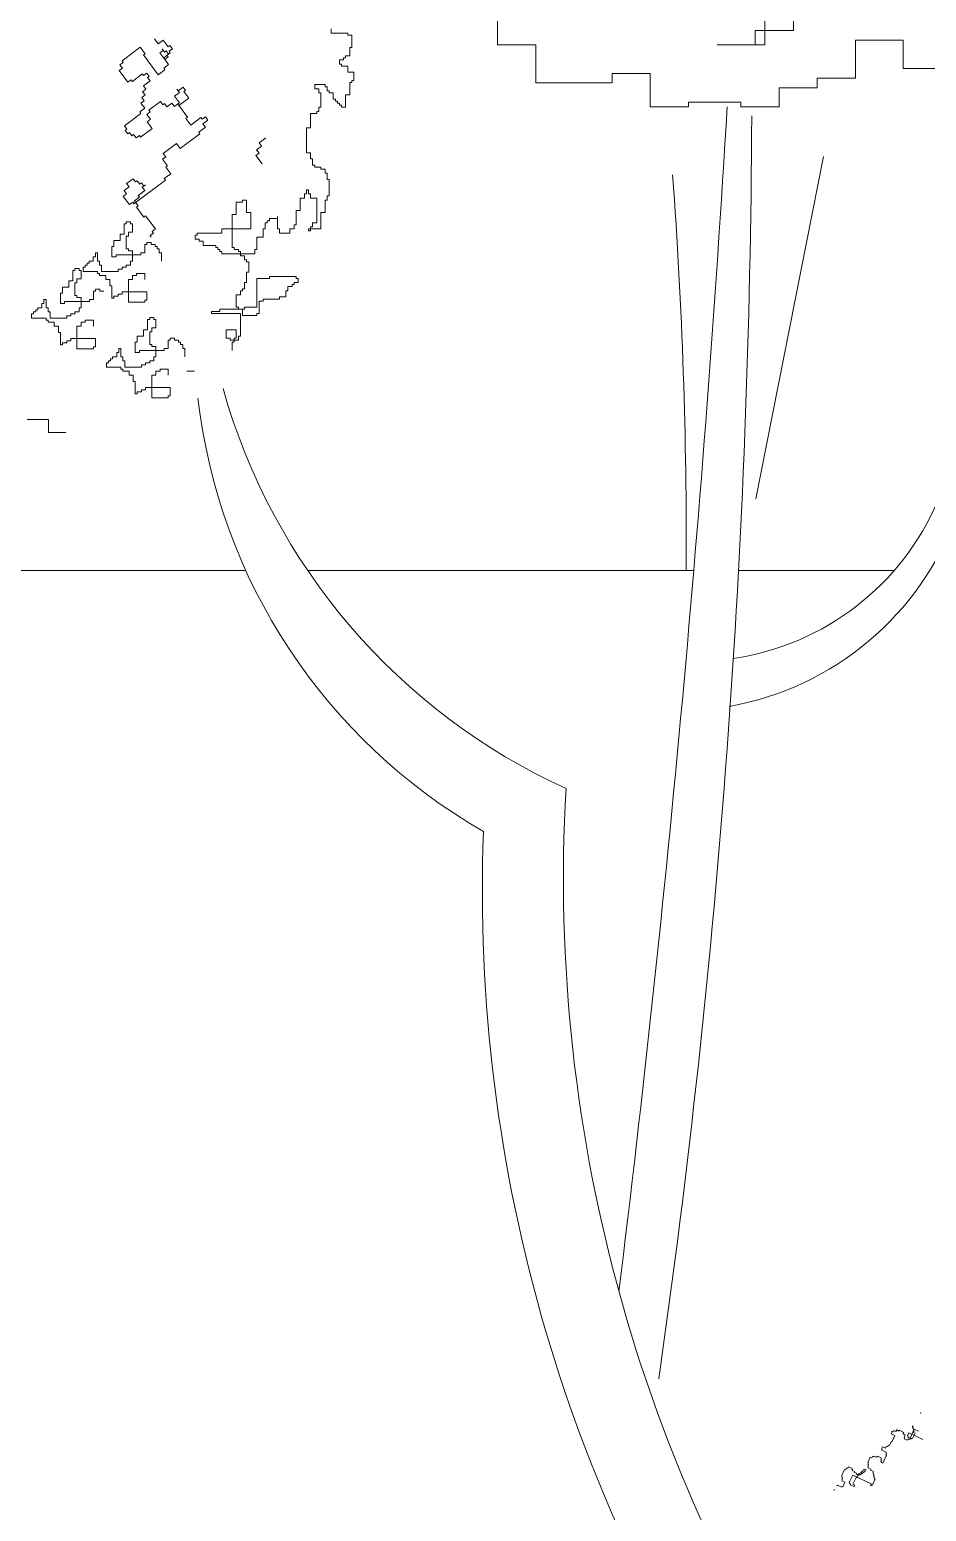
# Model space of a CAD drawing. Header units: millimetres. Extents: x -213 to 151, y -74 to 135.
# Drawn here: x 94.1708 to 94.3394, y -43.441 to -43.1625 of the extents above; entities that cross this region are included whole.
import ezdxf

# ---------------------------------------------------------------- set-up
doc = ezdxf.new("R2010")
doc.units = ezdxf.units.MM
doc.header["$LTSCALE"] = 15
doc.layers.add('JJ2', color=3, linetype='Continuous')

# ---------------------------------------------------------------- blocks, each defined once
blk = doc.blocks.new('sf')
at = {"color": 84, "lineweight": 5}
for p, q in [((17883.92, 471463.9), (17883.92, 471487.85)), ((17979.79, 471463.9), (17979.79, 471481.01)), ((17873.64, 471475.87), (17873.64, 471469.03)), ((17873.64, 471469.03), (17887.34, 471469.03)), ((17887.34, 471469.03), (17887.34, 471463.9)), ((18032.05, 471462.92), (18032.05, 471467.36)), ((18032.05, 471467.36), (18033.53, 471467.36)), ((18033.53, 471467.36), (18033.53, 471468.1)), ((18033.53, 471468.1), (18039.45, 471468.1)), ((18039.45, 471468.1), (18039.45, 471469.58)), ((17834.27, 471455.35), (17834.27, 471465.61)), ((17834.27, 471465.61), (17851.39, 471465.61)), ((17851.39, 471465.61), (17851.39, 471451.92)), ((17901.04, 471463.9), (17883.92, 471463.9)), ((17887.34, 471463.9), (17901.04, 471463.9)), ((17966.1, 471450.21), (17966.1, 471463.9)), ((17966.1, 471463.9), (17979.79, 471463.9)), ((18032.79, 471462.92), (18032.05, 471462.92)), ((18032.79, 471459.97), (18032.79, 471462.92)), ((18097.33, 471463.67), (18096.44, 471462.49)), ((18096.44, 471462.49), (18097.63, 471461.6)), ((18097.92, 471463.23), (18097.33, 471463.67)), ((18099.7, 471465.59), (18097.92, 471463.23)), ((18100.14, 471462.48), (18099.25, 471461.3)), ((18101.47, 471464.26), (18099.7, 471465.59)), ((18099.7, 471461.89), (18100.14, 471462.48)), ((18100.88, 471461.01), (18099.7, 471461.89)), ((18102.81, 471466.03), (18101.47, 471464.26)), ((18106.21, 471460.7), (18107.98, 471463.07)), ((18107.98, 471463.07), (18114.49, 471458.18)), ((18034.27, 471459.97), (18032.79, 471459.97)), ((18034.27, 471459.23), (18034.27, 471459.97)), ((18035.01, 471459.23), (18034.27, 471459.23)), ((18035.01, 471458.49), (18035.01, 471459.23)), ((18036.49, 471458.49), (18035.01, 471458.49)), ((18035.75, 471456.27), (18035.75, 471457.01)), ((18035.75, 471457.01), (18036.49, 471457.01)), ((18036.49, 471457.01), (18036.49, 471458.49)), ((18097.63, 471461.6), (18097.18, 471461.01)), ((18097.18, 471461.01), (18098.37, 471460.12)), ((18099.55, 471459.23), (18097.77, 471456.87)), ((18097.77, 471456.87), (18099.55, 471455.53)), ((18098.66, 471461.75), (18097.78, 471460.56)), ((18097.78, 471460.56), (18099.55, 471459.23)), ((18098.37, 471460.12), (18097.92, 471459.53)), ((18097.92, 471459.53), (18099.11, 471458.64)), ((18099.25, 471461.3), (18098.66, 471461.75)), ((18099.11, 471458.64), (18100.88, 471461.01)), ((18101.47, 471453.16), (18106.8, 471460.26)), ((18106.8, 471460.26), (18106.21, 471460.7)), ((18114.49, 471458.18), (18114.05, 471457.59)), ((18114.05, 471457.59), (18115.23, 471456.7)), ((18115.23, 471456.7), (18114.35, 471455.52)), ((17820.57, 471455.35), (17834.27, 471455.35)), ((17851.39, 471451.92), (17865.08, 471451.92)), ((17865.08, 471451.92), (17865.08, 471448.5)), ((17925.01, 471453.63), (17938.7, 471453.63)), ((17925.01, 471441.66), (17925.01, 471453.63)), ((17938.7, 471453.63), (17938.7, 471450.21)), ((18031.31, 471451.09), (18031.31, 471454.05)), ((18031.31, 471454.05), (18033.53, 471454.05)), ((18033.53, 471456.27), (18035.75, 471456.27)), ((18033.53, 471454.05), (18033.53, 471456.27)), ((18099.55, 471455.53), (18099.11, 471454.94)), ((18099.11, 471454.94), (18101.47, 471453.16)), ((18105.32, 471452.13), (18104.43, 471450.94)), ((18105.62, 471453.75), (18104.73, 471452.57)), ((18104.73, 471452.57), (18105.32, 471452.13)), ((18106.8, 471452.86), (18105.62, 471453.75)), ((18107.24, 471453.46), (18106.8, 471452.86)), ((18110.79, 471450.79), (18107.24, 471453.46)), ((18111.24, 471451.38), (18110.79, 471450.79)), ((18112.42, 471450.49), (18111.24, 471451.38)), ((18115.53, 471454.63), (18112.42, 471450.49)), ((18114.35, 471455.52), (18115.53, 471454.63)), ((17865.08, 471448.5), (17878.78, 471448.5)), ((17878.78, 471448.5), (17878.78, 471441.66)), ((17938.7, 471450.21), (17966.1, 471450.21)), ((18032.05, 471451.09), (18031.31, 471451.09)), ((18032.05, 471450.35), (18032.05, 471451.09)), ((18032.79, 471450.35), (18032.05, 471450.35)), ((18032.79, 471445.92), (18032.79, 471450.35)), ((18034.27, 471445.92), (18032.79, 471445.92)), ((18034.27, 471441.48), (18034.27, 471445.92)), ((18040.19, 471446.66), (18038.71, 471446.66)), ((18038.71, 471446.66), (18038.71, 471444.44)), ((18040.93, 471447.4), (18040.19, 471447.4)), ((18040.19, 471447.4), (18040.19, 471446.66)), ((18041.67, 471448.87), (18040.93, 471448.87)), ((18040.93, 471448.87), (18040.93, 471447.4)), ((18045.37, 471449.61), (18041.67, 471449.61)), ((18041.67, 471449.61), (18041.67, 471448.87)), ((18043.15, 471441.48), (18043.15, 471446.66)), ((18043.15, 471446.66), (18043.89, 471446.66)), ((18043.89, 471446.66), (18043.89, 471448.14)), ((18043.89, 471448.14), (18045.37, 471448.14)), ((18045.37, 471448.14), (18045.37, 471449.61)), ((18090.52, 471444.74), (18092.3, 471447.11)), ((18091.71, 471447.55), (18092.6, 471448.73)), ((18092.3, 471447.11), (18091.71, 471447.55)), ((18092.6, 471448.73), (18094.37, 471447.4)), ((18094.81, 471447.99), (18093.93, 471446.81)), ((18093.93, 471446.81), (18095.7, 471445.48)), ((18094.37, 471447.4), (18094.81, 471447.99)), ((18104.43, 471450.94), (18106.8, 471449.17)), ((18106.8, 471449.17), (18105.91, 471447.98)), ((18105.91, 471447.98), (18107.09, 471447.09)), ((18107.09, 471447.09), (18106.21, 471445.91)), ((18106.21, 471445.91), (18107.39, 471445.02)), ((17878.78, 471441.66), (17892.48, 471441.66)), ((17892.48, 471441.66), (17892.48, 471443.37)), ((17892.48, 471443.37), (17911.31, 471443.37)), ((17911.31, 471443.37), (17911.31, 471441.66)), ((17911.31, 471441.66), (17925.01, 471441.66)), ((18035.75, 471441.48), (18034.27, 471441.48)), ((18036.49, 471442.22), (18035.75, 471442.22)), ((18035.75, 471442.22), (18035.75, 471441.48)), ((18037.23, 471442.96), (18036.49, 471442.96)), ((18036.49, 471442.96), (18036.49, 471442.22)), ((18037.97, 471443.7), (18037.23, 471443.7)), ((18037.23, 471443.7), (18037.23, 471442.96)), ((18038.71, 471444.44), (18037.97, 471444.44)), ((18037.97, 471444.44), (18037.97, 471443.7)), ((18043.89, 471441.48), (18043.15, 471441.48)), ((18043.89, 471440), (18043.89, 471441.48)), ((18094.07, 471442.08), (18090.52, 471444.74)), ((18094.52, 471442.67), (18090.97, 471437.94)), ((18095.7, 471445.48), (18093.93, 471443.11)), ((18093.93, 471443.11), (18094.52, 471442.67)), ((18094.52, 471442.67), (18094.07, 471442.08)), ((18095.7, 471441.78), (18094.52, 471442.67)), ((18096.59, 471442.96), (18095.7, 471441.78)), ((18098.36, 471441.63), (18096.59, 471442.96)), ((18099.25, 471442.81), (18098.36, 471441.63)), ((18099.84, 471442.37), (18099.25, 471442.81)), ((18100.73, 471443.55), (18099.84, 471442.37)), ((18104.88, 471440.44), (18100.73, 471443.55)), ((18107.69, 471442.95), (18106.35, 471441.18)), ((18106.35, 471441.18), (18108.13, 471439.85)), ((18107.39, 471445.02), (18106.5, 471443.84)), ((18106.5, 471443.84), (18107.69, 471442.95)), ((18044.63, 471440), (18043.89, 471440)), ((18044.63, 471439.26), (18044.63, 471440)), ((18046.85, 471439.26), (18044.63, 471439.26)), ((18046.85, 471434.09), (18046.85, 471439.26)), ((18084.6, 471438.09), (18083.72, 471436.91)), ((18083.72, 471436.91), (18085.49, 471435.58)), ((18085.79, 471437.2), (18084.6, 471438.09)), ((18085.49, 471435.58), (18084.6, 471434.39)), ((18086.23, 471437.79), (18085.79, 471437.2)), ((18089.78, 471435.13), (18086.23, 471437.79)), ((18091.56, 471437.49), (18089.78, 471435.13)), ((18090.97, 471437.94), (18091.56, 471437.49)), ((18103.69, 471433.93), (18105.47, 471436.3)), ((18104.28, 471437.19), (18105.61, 471438.96)), ((18105.47, 471436.3), (18104.28, 471437.19)), ((18104.43, 471439.85), (18104.88, 471440.44)), ((18105.61, 471438.96), (18104.43, 471439.85)), ((18108.13, 471439.85), (18107.69, 471439.25)), ((18107.69, 471439.25), (18113.6, 471434.81)), ((18048.33, 471434.09), (18046.85, 471434.09)), ((18048.33, 471425.21), (18048.33, 471434.09)), ((18065.31, 471428.74), (18062.95, 471430.52)), ((18084.6, 471434.39), (18086.97, 471432.62)), ((18086.97, 471432.62), (18086.53, 471432.02)), ((18086.53, 471432.02), (18093.63, 471426.69)), ((18107.83, 471430.82), (18103.69, 471433.93)), ((18108.28, 471431.41), (18107.83, 471430.82)), ((18109.46, 471430.53), (18108.28, 471431.41)), ((18110.35, 471431.71), (18109.46, 471430.53)), ((18110.94, 471431.26), (18110.35, 471431.71)), ((18111.83, 471432.45), (18110.94, 471431.26)), ((18112.42, 471432), (18111.83, 471432.45)), ((18113.31, 471433.18), (18112.42, 471432)), ((18113.6, 471434.81), (18112.72, 471433.63)), ((18112.72, 471433.63), (18113.31, 471433.18)), ((18046.85, 471425.21), (18048.33, 471425.21)), ((18046.85, 471423), (18046.85, 471425.21)), ((18064.43, 471427.56), (18065.31, 471428.74)), ((18066.2, 471426.23), (18064.43, 471427.56)), ((18065.31, 471425.05), (18066.2, 471426.23)), ((18066.5, 471424.16), (18065.31, 471425.05)), ((18093.63, 471426.69), (18094.96, 471428.47)), ((18094.96, 471428.47), (18099.69, 471424.91)), ((18099.69, 471424.91), (18098.81, 471423.73)), ((18041.67, 471417.82), (18041.67, 471419.3)), ((18041.67, 471419.3), (18043.15, 471419.3)), ((18043.15, 471419.3), (18043.15, 471420.04)), ((18043.15, 471420.04), (18045.37, 471420.04)), ((18045.37, 471420.04), (18045.37, 471420.78)), ((18045.37, 471420.78), (18046.11, 471420.78)), ((18046.11, 471420.78), (18046.11, 471423)), ((18046.11, 471423), (18046.85, 471423)), ((18064.28, 471421.2), (18066.5, 471424.16)), ((18098.81, 471420.03), (18097.03, 471417.67)), ((18099.99, 471422.84), (18098.21, 471420.48)), ((18098.21, 471420.48), (18098.81, 471420.03)), ((18098.81, 471423.73), (18099.99, 471422.84)), ((18040.19, 471409.69), (18040.19, 471415.6)), ((18040.19, 471415.6), (18040.93, 471415.6)), ((18040.93, 471415.6), (18040.93, 471417.82)), ((18040.93, 471417.82), (18041.67, 471417.82)), ((18097.03, 471417.67), (18099.4, 471415.89)), ((18099.4, 471415.89), (18098.95, 471415.3)), ((18098.95, 471415.3), (18110.2, 471406.86)), ((18107.54, 471414.4), (18106.65, 471413.22)), ((18108.13, 471413.96), (18107.54, 471414.4)), ((18109.02, 471415.14), (18108.13, 471413.96)), ((18109.61, 471414.7), (18109.02, 471415.14)), ((18110.49, 471415.88), (18109.61, 471414.7)), ((18112.86, 471414.1), (18110.49, 471415.88)), ((18111.97, 471412.92), (18112.86, 471414.1)), ((18040.93, 471409.69), (18040.19, 471409.69)), ((18040.93, 471408.21), (18040.93, 471409.69)), ((18046.85, 471408.95), (18044.63, 471408.95)), ((18044.63, 471408.95), (18044.63, 471400.07)), ((18047.59, 471410.43), (18046.85, 471410.43)), ((18046.85, 471410.43), (18046.85, 471408.95)), ((18048.33, 471411.9), (18047.59, 471411.9)), ((18047.59, 471411.9), (18047.59, 471410.43)), ((18048.33, 471410.43), (18048.33, 471411.9)), ((18049.07, 471410.43), (18048.33, 471410.43)), ((18049.07, 471408.95), (18049.07, 471410.43)), ((18050.55, 471408.95), (18049.07, 471408.95)), ((18050.55, 471404.51), (18050.55, 471408.95)), ((18106.06, 471413.66), (18107.24, 471412.78)), ((18106.65, 471413.22), (18106.06, 471413.66)), ((18107.24, 471412.78), (18106.35, 471411.59)), ((18106.35, 471411.59), (18108.72, 471409.82)), ((18108.72, 471409.82), (18108.27, 471409.23)), ((18108.27, 471409.23), (18110.05, 471407.89)), ((18111.83, 471406.56), (18114.05, 471409.52)), ((18113.75, 471411.59), (18111.97, 471412.92)), ((18112.86, 471410.4), (18113.75, 471411.59)), ((18114.05, 471409.52), (18112.86, 471410.4)), ((18041.67, 471408.21), (18040.93, 471408.21)), ((18041.67, 471403.77), (18041.67, 471408.21)), ((18043.15, 471403.77), (18041.67, 471403.77)), ((18043.15, 471397.86), (18043.15, 471403.77)), ((18052.03, 471404.51), (18050.55, 471404.51)), ((18052.03, 471399.33), (18052.03, 471404.51)), ((18069.79, 471403.77), (18068.31, 471403.77)), ((18068.31, 471403.77), (18068.31, 471397.86)), ((18071.27, 471408.21), (18069.79, 471408.21)), ((18069.79, 471408.21), (18069.79, 471403.77)), ((18071.27, 471407.47), (18071.27, 471408.21)), ((18073.49, 471407.47), (18071.27, 471407.47)), ((18073.49, 471403.03), (18073.49, 471407.47)), ((18109.31, 471405.67), (18106.65, 471402.13)), ((18110.05, 471407.89), (18108.72, 471406.12)), ((18108.72, 471406.12), (18109.31, 471405.67)), ((18110.2, 471406.86), (18110.64, 471407.45)), ((18110.64, 471407.45), (18111.83, 471406.56)), ((18044.63, 471400.07), (18046.11, 471400.07)), ((18046.11, 471400.07), (18046.11, 471398.6)), ((18046.11, 471398.6), (18046.85, 471398.6)), ((18046.85, 471398.6), (18046.85, 471397.12)), ((18052.77, 471399.33), (18052.03, 471399.33)), ((18052.77, 471397.86), (18052.77, 471399.33)), ((18058.69, 471401.55), (18058.69, 471402.29)), ((18058.69, 471402.29), (18058.69, 471397.86)), ((18061.65, 471401.55), (18058.69, 471401.55)), ((18061.65, 471400.81), (18061.65, 471401.55)), ((18062.39, 471400.81), (18061.65, 471400.81)), ((18062.39, 471400.07), (18062.39, 471400.81)), ((18063.13, 471400.07), (18062.39, 471400.07)), ((18063.13, 471397.86), (18063.13, 471400.07)), ((18074.97, 471403.03), (18073.49, 471403.03)), ((18074.97, 471391.2), (18074.97, 471403.03)), ((18106.05, 471402.57), (18102.5, 471397.84)), ((18106.65, 471402.13), (18106.05, 471402.57)), ((18111.47, 471399.65), (18110.73, 471399.65)), ((18110.73, 471399.65), (18110.73, 471396.69)), ((18112.95, 471400.39), (18111.47, 471400.39)), ((18111.47, 471400.39), (18111.47, 471399.65)), ((18112.95, 471399.65), (18112.95, 471400.39)), ((18113.69, 471399.65), (18112.95, 471399.65)), ((18113.69, 471395.95), (18113.69, 471399.65)), ((18047.59, 471397.86), (18043.15, 471397.86)), ((18046.85, 471397.12), (18047.59, 471397.12)), ((18047.59, 471397.12), (18047.59, 471397.86)), ((18054.25, 471397.86), (18052.77, 471397.86)), ((18054.25, 471396.38), (18054.25, 471397.86)), ((18057.95, 471396.38), (18054.25, 471396.38)), ((18058.69, 471397.86), (18057.95, 471397.86)), ((18057.95, 471397.86), (18057.95, 471396.38)), ((18063.87, 471397.86), (18063.13, 471397.86)), ((18063.87, 471394.9), (18063.87, 471397.86)), ((18066.09, 471394.9), (18063.87, 471394.9)), ((18066.09, 471390.46), (18066.09, 471394.9)), ((18068.31, 471397.86), (18078.67, 471397.86)), ((18078.67, 471397.86), (18078.67, 471396.38)), ((18078.67, 471396.38), (18087.55, 471396.38)), ((18085.33, 471393.42), (18085.33, 471391.94)), ((18086.81, 471393.42), (18085.33, 471393.42)), ((18088.29, 471394.16), (18086.81, 471394.16)), ((18086.81, 471394.16), (18086.81, 471393.42)), ((18087.55, 471396.38), (18087.55, 471395.64)), ((18087.55, 471395.64), (18088.29, 471395.64)), ((18088.29, 471395.64), (18088.29, 471394.16)), ((18102.5, 471397.84), (18103.69, 471396.95)), ((18103.69, 471396.95), (18103.24, 471396.36)), ((18103.24, 471396.36), (18104.43, 471395.47)), ((18104.43, 471395.47), (18103.98, 471394.88)), ((18104.07, 471392.25), (18104.07, 471392.99)), ((18104.07, 471392.99), (18105.55, 471392.99)), ((18105.55, 471392.99), (18105.55, 471392.25)), ((18110.73, 471396.69), (18112.21, 471396.69)), ((18112.21, 471396.69), (18112.21, 471395.21)), ((18112.21, 471395.21), (18112.95, 471395.21)), ((18112.95, 471395.21), (18112.95, 471390.77)), ((18115.17, 471395.95), (18113.69, 471395.95)), ((18115.17, 471393.73), (18115.17, 471395.95)), ((18117.39, 471393.73), (18115.17, 471393.73)), ((18117.39, 471391.51), (18117.39, 471393.73)), ((18066.83, 471390.46), (18066.09, 471390.46)), ((18066.83, 471388.98), (18066.83, 471390.46)), ((18078.67, 471388.98), (18066.83, 471388.98)), ((18070.53, 471386.76), (18070.53, 471388.24)), ((18070.53, 471388.24), (18072.01, 471388.24)), ((18072.01, 471388.24), (18072.01, 471389.72)), ((18072.01, 471389.72), (18072.75, 471389.72)), ((18072.75, 471389.72), (18072.75, 471390.46)), ((18072.75, 471390.46), (18074.23, 471390.46)), ((18074.23, 471391.2), (18074.97, 471391.2)), ((18074.23, 471390.46), (18074.23, 471391.2)), ((18079.41, 471389.72), (18078.67, 471389.72)), ((18078.67, 471389.72), (18078.67, 471388.98)), ((18080.15, 471390.46), (18079.41, 471390.46)), ((18079.41, 471390.46), (18079.41, 471389.72)), ((18080.89, 471391.2), (18080.15, 471391.2)), ((18080.15, 471391.2), (18080.15, 471390.46)), ((18085.33, 471391.94), (18080.89, 471391.94)), ((18080.89, 471391.94), (18080.89, 471391.2)), ((18100.37, 471386.34), (18100.37, 471389.3)), ((18100.37, 471389.3), (18101.11, 471389.3)), ((18101.11, 471389.3), (18101.11, 471390.77)), ((18101.11, 471390.77), (18101.85, 471390.77)), ((18101.85, 471390.77), (18101.85, 471391.51)), ((18101.85, 471391.51), (18102.59, 471391.51)), ((18102.59, 471391.51), (18102.59, 471392.25)), ((18102.59, 471392.25), (18104.07, 471392.25)), ((18105.55, 471392.25), (18106.29, 471392.25)), ((18106.29, 471392.25), (18106.29, 471389.3)), ((18106.29, 471389.3), (18107.77, 471389.3)), ((18107.77, 471389.3), (18107.77, 471388.56)), ((18107.77, 471388.56), (18116.65, 471388.56)), ((18112.21, 471390.03), (18110.73, 471390.03)), ((18110.73, 471390.03), (18110.73, 471386.34)), ((18112.95, 471390.77), (18112.21, 471390.77)), ((18112.21, 471390.77), (18112.21, 471390.03)), ((18116.65, 471388.56), (18116.65, 471387.82)), ((18116.65, 471387.82), (18118.13, 471387.82)), ((18118.13, 471391.51), (18117.39, 471391.51)), ((18118.13, 471387.82), (18118.13, 471391.51)), ((18123.31, 471386.34), (18123.31, 471389.3)), ((18123.31, 471389.3), (18124.05, 471389.3)), ((18124.05, 471389.3), (18124.05, 471387.82)), ((18124.05, 471387.82), (18124.79, 471387.82)), ((18124.79, 471387.82), (18124.79, 471386.34)), ((18069.05, 471382.33), (18069.05, 471386.03)), ((18069.05, 471386.03), (18069.79, 471386.03)), ((18069.79, 471382.33), (18069.05, 471382.33)), ((18069.79, 471386.03), (18069.79, 471386.76)), ((18069.79, 471386.76), (18070.53, 471386.76)), ((18069.79, 471378.63), (18069.79, 471382.33)), ((18110.73, 471386.34), (18111.47, 471386.34)), ((18111.47, 471386.34), (18111.47, 471384.86)), ((18111.47, 471384.86), (18112.95, 471384.86)), ((18112.95, 471384.86), (18112.95, 471384.12)), ((18112.95, 471384.12), (18114.43, 471384.12)), ((18114.43, 471384.12), (18114.43, 471383.38)), ((18114.43, 471383.38), (18115.91, 471383.38)), ((18115.91, 471383.38), (18115.91, 471382.64)), ((18115.91, 471382.64), (18121.83, 471382.64)), ((18121.83, 471382.64), (18121.83, 471384.86)), ((18121.83, 471384.86), (18122.57, 471384.86)), ((18122.57, 471384.86), (18122.57, 471386.34)), ((18122.57, 471386.34), (18123.31, 471386.34)), ((18128.49, 471382.64), (18123.31, 471382.64)), ((18123.31, 471382.64), (18123.31, 471381.9)), ((18124.79, 471386.34), (18126.27, 471386.34)), ((18126.27, 471386.34), (18126.27, 471385.6)), ((18126.27, 471385.6), (18127.01, 471385.6)), ((18127.01, 471385.6), (18127.01, 471384.86)), ((18127.01, 471384.86), (18127.75, 471384.86)), ((18127.75, 471384.86), (18127.75, 471384.12)), ((18127.75, 471384.12), (18128.49, 471384.12)), ((18128.49, 471384.12), (18128.49, 471382.64)), ((18129.17, 471382.9), (18129.17, 471379.95)), ((18129.91, 471382.9), (18129.17, 471382.9)), ((18129.91, 471383.64), (18129.91, 471382.9)), ((18131.39, 471383.64), (18129.91, 471383.64)), ((18131.39, 471382.9), (18131.39, 471383.64)), ((18132.13, 471382.9), (18131.39, 471382.9)), ((18132.13, 471379.21), (18132.13, 471382.9)), ((18052.03, 471380.11), (18051.29, 471380.11)), ((18051.29, 471380.11), (18051.29, 471378.63)), ((18051.29, 471378.63), (18052.77, 471378.63)), ((18061.65, 471380.85), (18052.03, 471380.85)), ((18052.03, 471380.85), (18052.03, 471380.11)), ((18052.77, 471378.63), (18052.77, 471377.89)), ((18052.77, 471377.89), (18053.51, 471377.89)), ((18053.51, 471377.89), (18053.51, 471377.15)), ((18053.51, 471377.15), (18054.99, 471377.15)), ((18054.99, 471377.15), (18054.99, 471375.67)), ((18061.65, 471380.11), (18061.65, 471380.85)), ((18066.09, 471380.11), (18061.65, 471380.11)), ((18066.09, 471369.76), (18066.09, 471380.11)), ((18070.53, 471378.63), (18069.79, 471378.63)), ((18070.53, 471376.41), (18070.53, 471378.63)), ((18109.25, 471381.9), (18106.29, 471381.9)), ((18106.29, 471381.9), (18106.29, 471379.68)), ((18109.25, 471381.16), (18109.25, 471381.9)), ((18110.73, 471381.16), (18109.25, 471381.16)), ((18110.73, 471379.68), (18110.73, 471381.16)), ((18112.21, 471379.68), (18110.73, 471379.68)), ((18112.21, 471371.55), (18112.21, 471379.68)), ((18118.13, 471377.46), (18118.13, 471373.03)), ((18118.87, 471377.46), (18118.13, 471377.46)), ((18118.87, 471379.68), (18118.87, 471377.46)), ((18120.35, 471379.68), (18118.87, 471379.68)), ((18122.57, 471381.16), (18120.35, 471381.16)), ((18120.35, 471381.16), (18120.35, 471379.68)), ((18123.31, 471381.9), (18122.57, 471381.9)), ((18122.57, 471381.9), (18122.57, 471381.16)), ((18129.17, 471379.95), (18130.65, 471379.95)), ((18130.65, 471379.95), (18130.65, 471378.47)), ((18130.65, 471378.47), (18131.39, 471378.47)), ((18131.39, 471378.47), (18131.39, 471374.03)), ((18133.61, 471379.21), (18132.13, 471379.21)), ((18133.61, 471376.99), (18133.61, 471379.21)), ((18135.83, 471376.99), (18133.61, 471376.99)), ((18135.83, 471374.77), (18135.83, 471376.99)), ((18054.99, 471375.67), (18055.73, 471375.67)), ((18055.73, 471375.67), (18055.73, 471373.46)), ((18055.73, 471373.46), (18057.95, 471373.46)), ((18057.95, 471373.46), (18057.95, 471372.72)), ((18057.95, 471372.72), (18063.87, 471372.72)), ((18063.87, 471372.72), (18063.87, 471371.98)), ((18063.87, 471371.98), (18065.35, 471371.98)), ((18065.35, 471371.98), (18065.35, 471367.54)), ((18071.27, 471376.41), (18070.53, 471376.41)), ((18071.27, 471375.67), (18071.27, 471376.41)), ((18072.01, 471375.67), (18071.27, 471375.67)), ((18072.01, 471374.2), (18072.01, 471375.67)), ((18073.49, 471374.2), (18072.01, 471374.2)), ((18073.49, 471369.76), (18073.49, 471374.2)), ((18105.55, 471375.25), (18105.55, 471372.29)), ((18114.43, 471375.25), (18105.55, 471375.25)), ((18105.55, 471372.29), (18106.29, 471372.29)), ((18106.29, 471372.29), (18106.29, 471371.55)), ((18106.29, 471371.55), (18112.21, 471371.55)), ((18114.43, 471374.51), (18114.43, 471375.25)), ((18115.91, 471374.51), (18114.43, 471374.51)), ((18115.91, 471373.77), (18115.91, 471374.51)), ((18117.39, 471373.77), (18115.91, 471373.77)), ((18117.39, 471373.03), (18117.39, 471373.77)), ((18118.13, 471373.03), (18117.39, 471373.03)), ((18121.03, 471375.51), (18122.51, 471375.51)), ((18122.51, 471376.25), (18123.99, 471376.25)), ((18122.51, 471375.51), (18122.51, 471376.25)), ((18123.99, 471376.25), (18123.99, 471375.51)), ((18123.99, 471375.51), (18124.73, 471375.51)), ((18124.73, 471375.51), (18124.73, 471372.55)), ((18124.73, 471372.55), (18126.21, 471372.55)), ((18126.21, 471372.55), (18126.21, 471371.81)), ((18126.21, 471371.81), (18135.09, 471371.81)), ((18129.17, 471373.29), (18129.17, 471369.59)), ((18130.65, 471373.29), (18129.17, 471373.29)), ((18130.65, 471374.03), (18130.65, 471373.29)), ((18131.39, 471374.03), (18130.65, 471374.03)), ((18135.09, 471371.81), (18135.09, 471371.07)), ((18136.57, 471374.77), (18135.83, 471374.77)), ((18136.57, 471371.07), (18136.57, 471374.77)), ((18141.75, 471372.55), (18142.49, 471372.55)), ((18141.75, 471369.59), (18141.75, 471372.55)), ((18142.49, 471372.55), (18142.49, 471371.07)), ((18065.35, 471367.54), (18066.09, 471367.54)), ((18070.53, 471369.76), (18066.09, 471369.76)), ((18066.09, 471367.54), (18066.09, 471366.8)), ((18066.09, 471366.8), (18071.27, 471366.8)), ((18070.53, 471369.02), (18070.53, 471369.76)), ((18079.41, 471369.02), (18070.53, 471369.02)), ((18071.27, 471366.8), (18071.27, 471369.02)), ((18071.27, 471369.02), (18072.75, 471369.02)), ((18072.01, 471359.41), (18072.01, 471367.54)), ((18072.01, 471367.54), (18082.37, 471367.54)), ((18072.75, 471369.02), (18072.75, 471369.76)), ((18072.75, 471369.76), (18073.49, 471369.76)), ((18079.41, 471368.28), (18079.41, 471369.02)), ((18082.37, 471368.28), (18079.41, 471368.28)), ((18082.37, 471367.54), (18082.37, 471368.28)), ((18129.17, 471369.59), (18129.91, 471369.59)), ((18129.91, 471369.59), (18129.91, 471368.12)), ((18129.91, 471368.12), (18131.39, 471368.12)), ((18131.39, 471368.12), (18131.39, 471367.38)), ((18131.39, 471367.38), (18132.87, 471367.38)), ((18132.87, 471367.38), (18132.87, 471366.64)), ((18132.87, 471366.64), (18134.35, 471366.64)), ((18134.35, 471366.64), (18134.35, 471365.9)), ((18135.09, 471371.07), (18136.57, 471371.07)), ((18140.27, 471368.12), (18141.01, 471368.12)), ((18140.27, 471365.9), (18140.27, 471368.12)), ((18141.01, 471369.59), (18141.75, 471369.59)), ((18141.01, 471368.12), (18141.01, 471369.59)), ((18142.49, 471371.07), (18143.23, 471371.07)), ((18143.23, 471371.07), (18143.23, 471369.59)), ((18143.23, 471369.59), (18144.71, 471369.59)), ((18144.71, 471369.59), (18144.71, 471368.85)), ((18144.71, 471368.85), (18145.45, 471368.85)), ((18145.45, 471368.85), (18145.45, 471368.12)), ((18145.45, 471368.12), (18146.19, 471368.12)), ((18146.19, 471368.12), (18146.19, 471367.38)), ((18146.19, 471367.38), (18146.93, 471367.38)), ((18146.93, 471367.38), (18146.93, 471365.9)), ((18073.49, 471358.67), (18073.49, 471361.63)), ((18073.49, 471361.63), (18077.19, 471361.63)), ((18077.19, 471361.63), (18077.19, 471358.67)), ((18102.35, 471365.32), (18102.35, 471362.36)), ((18103.09, 471365.32), (18102.35, 471365.32)), ((18102.35, 471362.36), (18103.83, 471362.36)), ((18103.09, 471366.06), (18103.09, 471365.32)), ((18104.57, 471366.06), (18103.09, 471366.06)), ((18103.83, 471362.36), (18103.83, 471360.89)), ((18103.83, 471360.89), (18104.57, 471360.89)), ((18104.57, 471365.32), (18104.57, 471366.06)), ((18105.31, 471365.32), (18104.57, 471365.32)), ((18104.57, 471360.89), (18104.57, 471356.45)), ((18105.31, 471361.63), (18105.31, 471365.32)), ((18106.79, 471361.63), (18105.31, 471361.63)), ((18106.79, 471359.41), (18106.79, 471361.63)), ((18124.73, 471365.16), (18124.73, 471362.94)), ((18127.69, 471365.16), (18124.73, 471365.16)), ((18127.69, 471364.42), (18127.69, 471365.16)), ((18129.17, 471364.42), (18127.69, 471364.42)), ((18129.17, 471362.94), (18129.17, 471364.42)), ((18130.65, 471362.94), (18129.17, 471362.94)), ((18130.65, 471354.81), (18130.65, 471362.94)), ((18134.35, 471365.9), (18140.27, 471365.9)), ((18138.79, 471362.94), (18137.31, 471362.94)), ((18137.31, 471362.94), (18137.31, 471360.72)), ((18138.79, 471364.42), (18138.79, 471362.94)), ((18141.01, 471364.42), (18138.79, 471364.42)), ((18141.01, 471365.16), (18141.01, 471364.42)), ((18141.75, 471365.16), (18141.01, 471365.16)), ((18141.75, 471365.9), (18141.75, 471365.16)), ((18146.93, 471365.9), (18141.75, 471365.9)), ((18072.75, 471359.41), (18072.01, 471359.41)), ((18072.75, 471357.93), (18072.75, 471359.41)), ((18075.71, 471357.93), (18072.75, 471357.93)), ((18074.23, 471358.67), (18073.49, 471358.67)), ((18074.23, 471357.19), (18074.23, 471358.67)), ((18074.97, 471357.19), (18074.23, 471357.19)), ((18074.97, 471354.23), (18074.97, 471357.19)), ((18077.19, 471358.67), (18075.71, 471358.67)), ((18075.71, 471358.67), (18075.71, 471357.93)), ((18092.73, 471356.45), (18093.47, 471356.45)), ((18092.73, 471354.97), (18092.73, 471356.45)), ((18093.47, 471357.19), (18094.21, 471357.19)), ((18093.47, 471356.45), (18093.47, 471357.19)), ((18094.21, 471357.19), (18094.21, 471357.93)), ((18094.21, 471357.93), (18095.69, 471357.93)), ((18095.69, 471358.67), (18097.17, 471358.67)), ((18095.69, 471357.93), (18095.69, 471358.67)), ((18097.17, 471358.67), (18097.17, 471357.93)), ((18097.17, 471357.93), (18097.91, 471357.93)), ((18097.91, 471357.93), (18097.91, 471354.97)), ((18102.35, 471355.71), (18102.35, 471352.01)), ((18103.83, 471355.71), (18102.35, 471355.71)), ((18103.83, 471356.45), (18103.83, 471355.71)), ((18104.57, 471356.45), (18103.83, 471356.45)), ((18109.01, 471359.41), (18106.79, 471359.41)), ((18109.01, 471357.19), (18109.01, 471359.41)), ((18109.75, 471357.19), (18109.01, 471357.19)), ((18109.75, 471353.49), (18109.75, 471357.19)), ((18132.87, 471358.5), (18123.99, 471358.5)), ((18123.99, 471358.5), (18123.99, 471355.55)), ((18123.99, 471355.55), (18124.73, 471355.55)), ((18124.73, 471355.55), (18124.73, 471354.81)), ((18132.87, 471357.76), (18132.87, 471358.5)), ((18134.35, 471357.76), (18132.87, 471357.76)), ((18134.35, 471357.02), (18134.35, 471357.76)), ((18135.83, 471357.02), (18134.35, 471357.02)), ((18135.83, 471356.28), (18135.83, 471357.02)), ((18136.57, 471356.28), (18135.83, 471356.28)), ((18137.31, 471360.72), (18136.57, 471360.72)), ((18136.57, 471360.72), (18136.57, 471356.28)), ((18091.99, 471354.97), (18092.73, 471354.97)), ((18091.99, 471352.01), (18091.99, 471354.97)), ((18097.91, 471354.97), (18099.39, 471354.97)), ((18099.39, 471354.97), (18099.39, 471354.23)), ((18099.39, 471354.23), (18108.27, 471354.23)), ((18102.35, 471352.01), (18103.09, 471352.01)), ((18103.09, 471352.01), (18103.09, 471350.53)), ((18103.09, 471350.53), (18104.57, 471350.53)), ((18104.57, 471350.53), (18104.57, 471349.8)), ((18108.27, 471354.23), (18108.27, 471353.49)), ((18108.27, 471353.49), (18109.75, 471353.49)), ((18113.45, 471350.53), (18114.19, 471350.53)), ((18113.45, 471348.32), (18113.45, 471350.53)), ((18114.19, 471352.01), (18114.93, 471352.01)), ((18114.19, 471350.53), (18114.19, 471352.01)), ((18114.93, 471354.97), (18115.67, 471354.97)), ((18114.93, 471352.01), (18114.93, 471354.97)), ((18115.67, 471354.97), (18115.67, 471353.49)), ((18115.67, 471353.49), (18116.41, 471353.49)), ((18116.41, 471353.49), (18116.41, 471352.01)), ((18116.41, 471352.01), (18117.89, 471352.01)), ((18117.89, 471352.01), (18117.89, 471351.27)), ((18117.89, 471351.27), (18118.63, 471351.27)), ((18118.63, 471351.27), (18118.63, 471350.53)), ((18118.63, 471350.53), (18119.37, 471350.53)), ((18119.37, 471350.53), (18119.37, 471349.8)), ((18124.73, 471354.81), (18130.65, 471354.81)), ((18091.24, 471346.8), (18088.44, 471346.8)), ((18097.91, 471347.58), (18097.91, 471345.36)), ((18100.87, 471347.58), (18097.91, 471347.58)), ((18100.87, 471346.84), (18100.87, 471347.58)), ((18102.35, 471346.84), (18100.87, 471346.84)), ((18102.35, 471345.36), (18102.35, 471346.84)), ((18103.83, 471345.36), (18102.35, 471345.36)), ((18103.83, 471337.23), (18103.83, 471345.36)), ((18104.57, 471349.8), (18106.05, 471349.8)), ((18106.05, 471349.8), (18106.05, 471349.06)), ((18106.05, 471349.06), (18107.53, 471349.06)), ((18107.53, 471349.06), (18107.53, 471348.32)), ((18107.53, 471348.32), (18113.45, 471348.32)), ((18110.49, 471345.36), (18110.49, 471343.14)), ((18111.97, 471345.36), (18110.49, 471345.36)), ((18111.97, 471346.84), (18111.97, 471345.36)), ((18114.19, 471346.84), (18111.97, 471346.84)), ((18114.19, 471347.58), (18114.19, 471346.84)), ((18114.93, 471347.58), (18114.19, 471347.58)), ((18114.93, 471348.32), (18114.93, 471347.58)), ((18120.11, 471348.32), (18114.93, 471348.32)), ((18119.37, 471349.8), (18120.11, 471349.8)), ((18120.11, 471349.8), (18120.11, 471348.32)), ((18097.17, 471340.92), (18097.17, 471337.96)), ((18106.05, 471340.92), (18097.17, 471340.92)), ((18106.05, 471340.18), (18106.05, 471340.92)), ((18107.53, 471340.18), (18106.05, 471340.18)), ((18107.53, 471339.44), (18107.53, 471340.18)), ((18110.49, 471343.14), (18109.75, 471343.14)), ((18109.75, 471343.14), (18109.75, 471338.7)), ((18097.17, 471337.96), (18097.91, 471337.96)), ((18097.91, 471337.96), (18097.91, 471337.23)), ((18097.91, 471337.23), (18103.83, 471337.23)), ((18109.01, 471339.44), (18107.53, 471339.44)), ((18109.01, 471338.7), (18109.01, 471339.44)), ((18109.75, 471338.7), (18109.01, 471338.7)), ((18140.82, 471324.89), (18140.82, 471329.51)), ((18140.82, 471329.51), (18148.52, 471329.51)), ((18134.66, 471324.89), (18140.82, 471324.89)), ((17828.03, 470973.29), (17827.94, 470973.01)), ((17830.59, 470967.46), (17830.86, 470967.58)), ((17830.73, 470967.85), (17831, 470967.97)), ((17830.86, 470967.58), (17830.73, 470967.85)), ((17831, 470967.97), (17830.75, 470968.5)), ((17832.27, 470965.98), (17827.24, 470963.6)), ((17828.74, 470966.58), (17830.33, 470967.33)), ((17830.04, 470965.9), (17830.57, 470966.15)), ((17830.91, 470964.04), (17830.04, 470965.9)), ((17830.32, 470966.68), (17830.58, 470966.8)), ((17830.57, 470966.15), (17830.32, 470966.68)), ((17830.33, 470967.33), (17831.83, 470964.15)), ((17830.46, 470967.07), (17830.72, 470967.19)), ((17830.58, 470966.8), (17830.46, 470967.07)), ((17830.72, 470967.19), (17830.59, 470967.46)), ((17831.18, 470964.17), (17830.91, 470964.04)), ((17831.3, 470963.9), (17831.18, 470964.17)), ((17831.57, 470964.03), (17831.3, 470963.9)), ((17831.69, 470963.76), (17831.57, 470964.03)), ((17831.96, 470963.89), (17831.69, 470963.76)), ((17831.83, 470964.15), (17832.36, 470964.4)), ((17832.08, 470963.62), (17831.96, 470963.89)), ((17832.35, 470963.75), (17832.08, 470963.62)), ((17832.77, 470964.92), (17832.27, 470965.98)), ((17832.47, 470963.48), (17832.35, 470963.75)), ((17832.36, 470964.4), (17832.63, 470964.53)), ((17832.36, 470964.4), (17832.49, 470964.14)), ((17832.49, 470964.14), (17832.36, 470964.4)), ((17832.74, 470963.61), (17832.47, 470963.48)), ((17832.5, 470964.79), (17832.77, 470964.92)), ((17832.63, 470964.53), (17832.5, 470964.79)), ((17832.86, 470963.34), (17832.74, 470963.61)), ((17833.92, 470963.84), (17832.86, 470963.34)), ((17834.36, 470965.67), (17833.56, 470965.29)), ((17833.56, 470965.29), (17833.94, 470964.5)), ((17833.94, 470964.5), (17833.67, 470964.37)), ((17833.67, 470964.37), (17833.92, 470963.84)), ((17835.69, 470966.95), (17834.1, 470966.2)), ((17834.1, 470966.2), (17834.36, 470965.67)), ((17835.82, 470966.68), (17835.69, 470966.95)), ((17836.61, 470967.06), (17835.82, 470966.68)), ((17836.86, 470966.53), (17836.61, 470967.06)), ((17837.66, 470966.91), (17836.86, 470966.53)), ((17837.22, 470965.08), (17838.55, 470965.71)), ((17838.23, 470962.96), (17837.22, 470965.08)), ((17837.91, 470966.38), (17837.66, 470966.91)), ((17838.44, 470966.63), (17837.91, 470966.38)), ((17838.17, 470966.5), (17838.44, 470966.63)), ((17838.55, 470965.71), (17838.17, 470966.5)), ((17838.49, 470963.09), (17838.23, 470962.96)), ((17839.24, 470961.5), (17838.49, 470963.09)), ((17839.51, 470961.62), (17839.24, 470961.5)), ((17839.76, 470961.09), (17839.51, 470961.62)), ((17840.02, 470961.22), (17839.76, 470961.09)), ((17840.15, 470960.95), (17840.02, 470961.22)), ((17840.41, 470961.08), (17840.15, 470960.95)), ((17840.22, 470958.07), (17840.48, 470958.19)), ((17841.59, 470955.15), (17840.22, 470958.07)), ((17840.23, 470958.72), (17840.49, 470958.85)), ((17840.48, 470958.19), (17840.23, 470958.72)), ((17840.37, 470959.11), (17841.96, 470959.86)), ((17840.49, 470958.85), (17840.37, 470959.11)), ((17840.66, 470960.55), (17840.41, 470961.08)), ((17841.72, 470961.05), (17840.66, 470960.55)), ((17842.1, 470960.25), (17841.72, 470961.05)), ((17841.83, 470960.13), (17842.1, 470960.25)), ((17841.96, 470959.86), (17841.83, 470960.13)), ((17843.35, 470957.6), (17842.03, 470956.98)), ((17842.03, 470956.98), (17842.28, 470956.45)), ((17843.48, 470957.34), (17843.35, 470957.6)), ((17844, 470957.59), (17843.48, 470957.34)), ((17844.13, 470957.32), (17844, 470957.59)), ((17844.92, 470957.7), (17844.13, 470957.32)), ((17845.05, 470957.43), (17844.92, 470957.7)), ((17845.31, 470957.56), (17845.05, 470957.43)), ((17845.56, 470957.03), (17845.31, 470957.56)), ((17846.09, 470957.28), (17845.56, 470957.03)), ((17846.97, 470955.42), (17846.09, 470957.28)), ((17842.12, 470955.4), (17841.59, 470955.15)), ((17842.26, 470955.79), (17842, 470955.67)), ((17842, 470955.67), (17842.12, 470955.4)), ((17842.28, 470956.45), (17842.01, 470956.32)), ((17842.01, 470956.32), (17842.26, 470955.79)), ((17844.92, 470951.54), (17845.19, 470951.66)), ((17845.05, 470951.27), (17844.92, 470951.54)), ((17844.94, 470952.19), (17845.99, 470952.69)), ((17845.19, 470951.66), (17844.94, 470952.19)), ((17845.87, 470952.96), (17846.93, 470953.46)), ((17845.99, 470952.69), (17845.87, 470952.96)), ((17846.68, 470953.99), (17846.94, 470954.11)), ((17846.93, 470953.46), (17846.68, 470953.99)), ((17846.69, 470954.64), (17846.96, 470954.77)), ((17846.94, 470954.11), (17846.69, 470954.64)), ((17846.71, 470955.3), (17846.97, 470955.42)), ((17846.96, 470954.77), (17846.71, 470955.3)), ((17847.57, 470952.79), (17848.1, 470953.04)), ((17847.82, 470952.26), (17847.57, 470952.79)), ((17848.08, 470952.39), (17847.82, 470952.26)), ((17848.33, 470951.86), (17848.08, 470952.39)), ((17848.1, 470953.04), (17848.22, 470952.78)), ((17848.22, 470952.78), (17848.49, 470952.9)), ((17848.6, 470951.98), (17848.33, 470951.86)), ((17848.49, 470952.9), (17848.86, 470952.11)), ((17848.85, 470951.45), (17848.6, 470951.98)), ((17849.11, 470951.58), (17848.85, 470951.45)), ((17848.86, 470952.11), (17849.13, 470952.23)), ((17849.36, 470951.05), (17849.11, 470951.58)), ((17849.13, 470952.23), (17849.38, 470951.7)), ((17849.38, 470951.7), (17849.64, 470951.83)), ((17849.64, 470951.83), (17849.89, 470951.3)), ((17851.87, 470951.91), (17851.08, 470951.53)), ((17852.54, 470952.55), (17851.75, 470952.17)), ((17851.75, 470952.17), (17851.87, 470951.91)), ((17852.68, 470952.94), (17852.42, 470952.81)), ((17852.42, 470952.81), (17852.54, 470952.55)), ((17853.88, 470953.83), (17852.56, 470953.2)), ((17852.56, 470953.2), (17852.68, 470952.94)), ((17854.13, 470953.3), (17853.88, 470953.83)), ((17854.39, 470953.42), (17854.13, 470953.3)), ((17854.52, 470953.16), (17854.39, 470953.42)), ((17854.78, 470953.28), (17854.52, 470953.16)), ((17855.03, 470952.75), (17854.78, 470953.28)), ((17855.3, 470952.88), (17855.03, 470952.75)), ((17856.43, 470950.49), (17855.3, 470952.88)), ((17844.35, 470949.32), (17844.61, 470949.45)), ((17845.35, 470947.2), (17844.35, 470949.32)), ((17844.49, 470949.71), (17844.75, 470949.84)), ((17844.61, 470949.45), (17844.49, 470949.71)), ((17844.63, 470950.1), (17844.89, 470950.23)), ((17844.75, 470949.84), (17844.63, 470950.1)), ((17844.64, 470950.76), (17844.91, 470950.88)), ((17844.89, 470950.23), (17844.64, 470950.76)), ((17844.78, 470951.15), (17845.05, 470951.27)), ((17844.91, 470950.88), (17844.78, 470951.15)), ((17845.62, 470947.33), (17845.35, 470947.2)), ((17845.74, 470947.06), (17845.62, 470947.33)), ((17846.01, 470947.19), (17845.74, 470947.06)), ((17852.37, 470950.85), (17845.75, 470947.72)), ((17845.75, 470947.72), (17846.01, 470947.19)), ((17849.63, 470951.17), (17849.36, 470951.05)), ((17849.75, 470950.91), (17849.63, 470951.17)), ((17850.02, 470951.03), (17849.75, 470950.91)), ((17849.89, 470951.3), (17850.16, 470951.42)), ((17850.14, 470950.77), (17850.02, 470951.03)), ((17851.2, 470951.27), (17850.14, 470950.77)), ((17850.16, 470951.42), (17850.91, 470949.83)), ((17850.91, 470949.83), (17851.17, 470949.96)), ((17851.08, 470951.53), (17851.2, 470951.27)), ((17851.17, 470949.96), (17852.3, 470947.57)), ((17851.76, 470946.67), (17853.35, 470947.42)), ((17852.02, 470946.79), (17851.76, 470946.67)), ((17852.3, 470947.57), (17851.77, 470947.32)), ((17851.77, 470947.32), (17852.02, 470946.79)), ((17853.63, 470948.2), (17852.37, 470950.85)), ((17853.22, 470947.68), (17853.49, 470947.81)), ((17853.35, 470947.42), (17853.22, 470947.68)), ((17853.36, 470948.07), (17853.63, 470948.2)), ((17853.49, 470947.81), (17853.36, 470948.07)), ((17855.2, 470948.29), (17856.26, 470948.79)), ((17855.95, 470946.7), (17855.2, 470948.29)), ((17856.22, 470946.83), (17855.95, 470946.7)), ((17856.01, 470949.32), (17856.27, 470949.45)), ((17856.26, 470948.79), (17856.01, 470949.32)), ((17856.02, 470949.98), (17856.29, 470950.1)), ((17856.27, 470949.45), (17856.02, 470949.98)), ((17856.16, 470950.37), (17856.43, 470950.49)), ((17856.29, 470950.1), (17856.16, 470950.37)), ((17856.34, 470946.56), (17856.22, 470946.83)), ((17857.93, 470947.31), (17856.34, 470946.56)), ((17858.05, 470947.05), (17857.93, 470947.31)), ((17859.2, 470945.32), (17858.95, 470945.85))]:
    blk.add_line(p, q, dxfattribs=at)
at = {"color": 43, "lineweight": 5}
for centre, radius, start, end in [((24701.72, 471849.47), 6816.53, 183.430024, 187.017115), ((21170.44, 471452.35), 3281.85, 180.24354, 188.18021), ((17862.18, 471401.39), 224.45, 294.4892, 344.2829), ((17882.52, 471360.61), 206.06, 299.772, 353.4655), ((17909.04, 471337.67), 94.89, 203.0672, 261.6209), ((17915.6, 471331.96), 107.08, 200.1112, 259.8206), ((17395.22, 471164.83), 560.93, 325.1399, 3.3011), ((17424.31, 471160.68), 560.93, 325.1399, 2.1534)]:
    blk.add_arc(centre, radius, start, end, dxfattribs=at)
blk = doc.blocks.new('elevation sofa')
at = {"layer": 'JJ2', "color": 4, "lineweight": 5}
for p, q in [((715868.53, -15178.42), (715881.29, -15242.81)), ((715855.24, -15256.23), (715884.54, -15256.23)), ((715892.95, -15256.24), (715965.53, -15256.24)), ((715977.17, -15256.24), (716337.76, -15256.28))]:
    blk.add_line(p, q, dxfattribs=at)
at = {"layer": 'JJ2', "color": 137, "lineweight": 5}
blk.add_arc((716838.5, -15251.54), 944.15, 175.77054, 180.28478, dxfattribs=at)

msp = doc.modelspace()

# ---------------------------------------------------------------- block references
at = {"lineweight": 5, "xscale": -0.0005240255359560251, "yscale": 0.0005240255359560251, "zscale": 0.0005240255359560251}
msp.add_blockref('sf', (103.68066, -290.22448), dxfattribs=at)
at = {"linetype": 'Continuous', "lineweight": 13, "xscale": -0.001, "yscale": 0.001, "zscale": 0.001}
msp.add_blockref('elevation sofa', (810.18862, -28.00791), dxfattribs=at)

doc.saveas('drawing.dxf')
